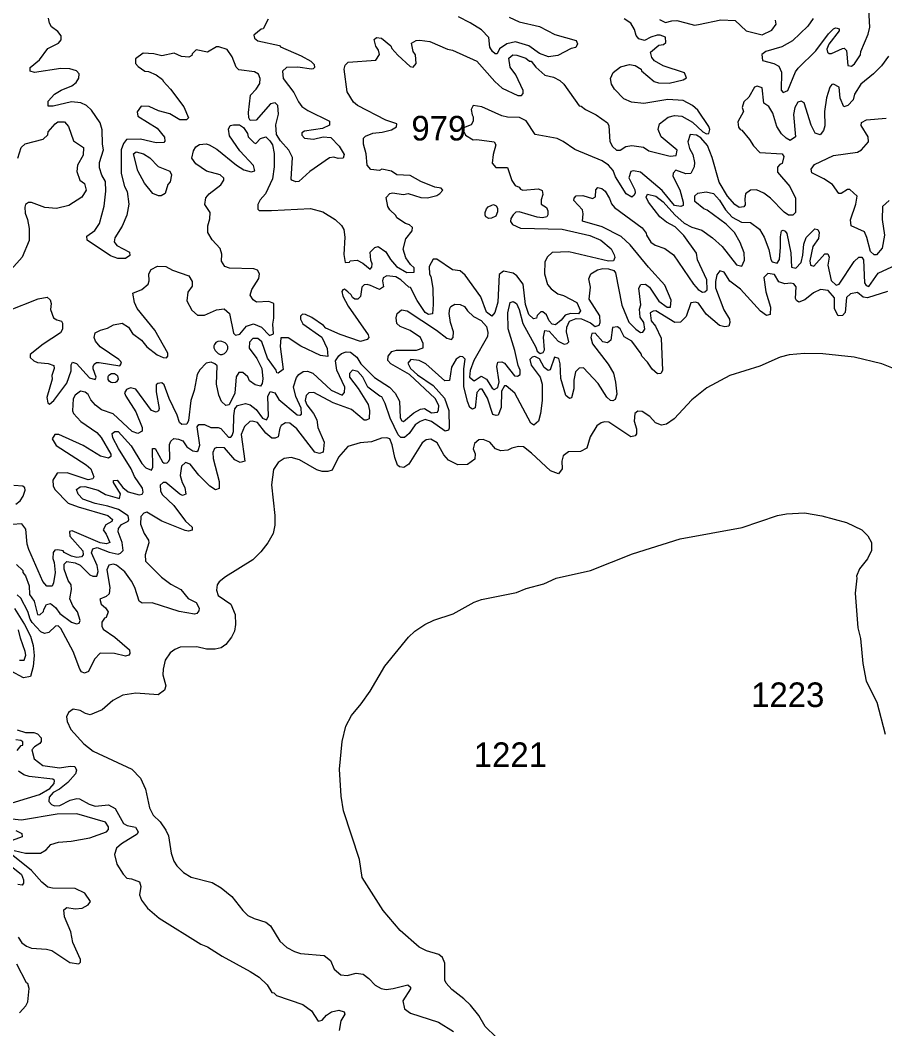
# Model space of a CAD drawing. Header units: kilometres. Extents: x 178.1 to 232.4, y 8228.7 to 8284.8.
# Drawn here: x 196.92 to 202.54, y 8270.56 to 8277.12 of the extents above; entities that cross this region are included whole.
import ezdxf

# ---------------------------------------------------------------- set-up
doc = ezdxf.new("R2010")
doc.units = ezdxf.units.KM
for name, color, linetype in [('1', 7, 'Continuous'), ('2', 7, 'Continuous'), ('21', 7, 'Continuous')]:
    doc.layers.add(name, color=color, linetype=linetype)
doc.styles.add('dgn002', font='dgn002.shx')

msp = doc.modelspace()

# ---------------------------------------------------------------- linework, layer by layer
at = {"layer": '1', "color": 5, "linetype": 'Continuous', "lineweight": 13, "flags": 128}
for points in [[(201.0784, 8277.1249), (201.1178, 8277.1061), (201.1582, 8277.1175)], [(201.1582, 8277.1175), (201.1909, 8277.1188), (201.2492, 8277.1044), (201.3067, 8277.088), (201.3335, 8277.0926), (201.478, 8277.1237), (201.5703, 8277.1181), (201.6423, 8277.0523), (201.7459, 8277.0255), (201.81, 8277.0561), (201.8388, 8277.0943), (201.8345, 8277.1213)], [(202.5692, 8276.8863), (202.523, 8276.8238), (202.4721, 8276.7713), (202.3883, 8276.7052), (202.3477, 8276.6383), (202.3393, 8276.6014), (202.305, 8276.5649), (202.278, 8276.5575), (202.2538, 8276.6129), (202.248, 8276.6846), (202.2103, 8276.704), (202.2006, 8276.7018), (202.1877, 8276.6849), (202.1644, 8276.6157), (202.1533, 8276.5264)], [(202.0194, 8276.5822), (202.0004, 8276.593), (201.979, 8276.5871), (201.9584, 8276.5528), (201.9509, 8276.506), (201.964, 8276.3617), (201.9299, 8276.3389), (201.9019, 8276.3521), (201.8716, 8276.3805), (201.8416, 8276.4291), (201.8156, 8276.5166), (201.7909, 8276.5593), (201.7569, 8276.5809), (201.7458, 8276.6796), (201.7138, 8276.6923), (201.6975, 8276.6844), (201.6593, 8276.6188), (201.6268, 8276.5889), (201.617, 8276.5536), (201.6242, 8276.5267), (201.5873, 8276.4599), (201.592, 8276.4253), (201.6031, 8276.4091), (201.6136, 8276.4056), (201.6642, 8276.3454), (201.6896, 8276.3033), (201.7307, 8276.2608), (201.8775, 8276.2518), (201.8882, 8276.2337), (201.8773, 8276.1887), (201.862, 8276.1822), (201.8473, 8276.1634), (201.8457, 8276.1316), (201.926, 8276.0391), (201.9632, 8275.9619), (201.964, 8275.8693), (201.9469, 8275.852), (201.9179, 8275.852), (201.8891, 8275.8712), (201.8014, 8275.9628), (201.7571, 8275.9944), (201.7104, 8276.016), (201.6705, 8276.0157), (201.6388, 8275.9902), (201.6333, 8275.9577), (201.6361, 8275.9199), (201.6268, 8275.9066), (201.5971, 8275.9014), (201.5693, 8275.9218), (201.5211, 8275.9751), (201.4661, 8276.0673), (201.4222, 8276.2277), (201.3903, 8276.3043), (201.3476, 8276.3558), (201.3196, 8276.3732), (201.2779, 8276.3761), (201.2634, 8276.33), (201.2741, 8276.2868), (201.2955, 8276.2466), (201.307, 8276.1952), (201.3036, 8276.167), (201.2818, 8276.1235), (201.2506, 8276.1206), (201.1845, 8276.1441), (201.1673, 8276.1258), (201.1644, 8276.1055), (201.2116, 8276.0162), (201.233, 8275.9366), (201.2318, 8275.9151), (201.2176, 8275.9077), (201.1754, 8275.9148), (201.0959, 8276.0135), (200.9548, 8276.1328), (200.9095, 8276.1411), (200.8921, 8276.1366), (200.8798, 8276.0939), (200.9185, 8276.0162), (200.9202, 8275.9963), (200.9142, 8275.9814), (200.8997, 8275.9695), (200.8624, 8275.99), (200.792, 8276.1019), (200.7782, 8276.1419), (200.7464, 8276.1768), (200.7059, 8276.2058), (200.527, 8276.2788), (200.4529, 8276.3322), (200.4134, 8276.3518), (200.2697, 8276.3772), (200.2112, 8276.4665), (200.1682, 8276.4877), (200.0893, 8276.4902), (200.0533, 8276.4988), (199.9222, 8276.5562), (199.866, 8276.5657)], [(202.0905, 8276.3857), (202.066, 8276.4377), (202.0194, 8276.5822)], [(199.866, 8276.5657), (199.854, 8276.5396), (199.8588, 8276.5043), (199.8668, 8276.491), (199.8667, 8276.464)], [(202.1533, 8276.5264), (202.1544, 8276.4323), (202.1467, 8276.4021), (202.1247, 8276.375), (202.0905, 8276.3857)], [(199.8667, 8276.464), (199.853, 8276.4392), (199.8032, 8276.4209)], [(202.5724, 8275.9481), (202.5301, 8275.9093), (202.5283, 8275.8248), (202.5431, 8275.7215), (202.5266, 8275.6377), (202.4911, 8275.593), (202.4747, 8275.5947), (202.4515, 8275.6148), (202.428, 8275.7067), (202.4125, 8275.7433), (202.3259, 8275.7824), (202.3215, 8275.8225), (202.3571, 8275.9233), (202.3644, 8275.9764), (202.3181, 8276.0195), (202.3009, 8276.019), (202.2605, 8275.9919), (202.2451, 8275.9921), (202.2046, 8276.052), (202.1483, 8276.0886), (202.0709, 8276.1272), (202.066, 8276.152), (202.087, 8276.1815), (202.2102, 8276.2402), (202.3662, 8276.2618), (202.394, 8276.2767), (202.4394, 8276.3283), (202.4363, 8276.3627), (202.3905, 8276.4347), (202.3921, 8276.4559), (202.4249, 8276.4719), (202.5536, 8276.4833)], [(199.8032, 8276.4209), (199.8034, 8276.4002), (199.8172, 8276.3723), (199.8671, 8276.3421), (199.8908, 8276.3446), (200.003, 8276.3302), (200.0142, 8276.3086), (199.9956, 8276.2457), (199.9894, 8276.1902), (200.0128, 8276.1628), (200.0888, 8276.1622), (200.1176, 8276.0781), (200.1393, 8276.0457), (200.1657, 8276.0345), (200.1734, 8276.0214), (200.189, 8276.0149), (200.2916, 8276.0224), (200.3154, 8276.012), (200.3193, 8275.9865), (200.3098, 8275.9508), (200.3088, 8275.9228), (200.3439, 8275.901), (200.3521, 8275.8799), (200.3523, 8275.8534), (200.3449, 8275.8412), (200.3179, 8275.8353), (200.2825, 8275.8384), (200.1648, 8275.8727), (200.1438, 8275.8719), (200.126, 8275.855), (200.111, 8275.83), (200.1093, 8275.8105), (200.1218, 8275.7913), (200.1739, 8275.7678), (200.4447, 8275.7612), (200.6248, 8275.7196), (200.6965, 8275.6901), (200.7634, 8275.6332), (200.7846, 8275.5946), (200.7883, 8275.5761), (200.7797, 8275.5551), (200.7476, 8275.5522), (200.4884, 8275.6129), (200.3813, 8275.608), (200.3492, 8275.5814), (200.3334, 8275.5474), (200.3298, 8275.4713), (200.3494, 8275.4008), (200.374, 8275.3727), (200.4179, 8275.3391), (200.4535, 8275.3293), (200.54, 8275.2834), (200.5643, 8275.2302), (200.5509, 8275.2109), (200.499, 8275.2127), (200.4645, 8275.2019), (200.4391, 8275.1697), (200.4011, 8275.1393), (200.381, 8275.1434), (200.3613, 8275.1647), (200.344, 8275.203), (200.3199, 8275.2229), (200.306, 8275.2237), (200.2838, 8275.1984), (200.2781, 8275.182), (200.2584, 8275.1774), (200.2289, 8275.2057), (200.2074, 8275.2711), (200.1926, 8275.4037), (200.1505, 8275.4575), (200.1274, 8275.474), (200.0645, 8275.4874), (200.0365, 8275.4656), (200.0277, 8275.2857), (200.008, 8275.2192), (199.9876, 8275.1956), (199.9523, 8275.2203), (199.9154, 8275.3199), (199.8136, 8275.462), (199.7816, 8275.4907), (199.7314, 8275.4965), (199.6305, 8275.5646), (199.6061, 8275.5651), (199.5805, 8275.5179), (199.5822, 8275.4688), (199.5905, 8275.4525), (199.6037, 8275.3778), (199.6068, 8275.2715), (199.601, 8275.2097), (199.5768, 8275.2049), (199.5532, 8275.2177), (199.5012, 8275.2959), (199.4578, 8275.3813), (199.4484, 8275.3832), (199.3967, 8275.4313)], [(199.9449, 8275.8695), (199.9534, 8275.8925), (199.9631, 8275.9058), (199.9873, 8275.918), (199.9995, 8275.9204), (200.0152, 8275.9131), (200.0237, 8275.8986), (200.0249, 8275.8731), (200.0128, 8275.8464), (199.9849, 8275.8318), (199.9679, 8275.8306), (199.9485, 8275.8416), (199.9437, 8275.8513), (199.9449, 8275.8695)], [(199.2821, 8275.3861), (199.2569, 8275.3684), (199.1988, 8275.3951), (199.1774, 8275.3999), (199.1574, 8275.3978), (199.143, 8275.3824)], [(199.3967, 8275.4313), (199.3625, 8275.4516), (199.3039, 8275.4565), (199.2801, 8275.4435), (199.2762, 8275.4257), (199.2821, 8275.3861)], [(199.143, 8275.3824), (199.1327, 8275.3225), (199.1162, 8275.3055), (199.097, 8275.3056), (199.0815, 8275.3157), (199.0717, 8275.3327), (199.051, 8275.3532), (199.0295, 8275.3715), (199.0181, 8275.367), (199.0127, 8275.3558), (199.0178, 8275.3252), (199.0522, 8275.2606), (199.1828, 8275.073), (199.1867, 8275.0567), (199.1775, 8275.0425), (199.1337, 8275.029), (199.0012, 8275.0747), (198.9086, 8275.1165), (198.8936, 8275.1341), (198.8174, 8275.1862), (198.7748, 8275.2059), (198.756, 8275.2076), (198.7431, 8275.1947), (198.7428, 8275.1749), (198.7577, 8275.1457), (198.8811, 8275.0591), (198.9169, 8274.9833), (198.9217, 8274.9319), (198.8738, 8274.9392), (198.745, 8275.0003), (198.6618, 8275.053), (198.6152, 8275.0531), (198.611, 8274.9965), (198.6308, 8274.8472), (198.5978, 8274.8234), (198.5899, 8274.8265), (198.5845, 8274.8424), (198.5288, 8274.9217), (198.4906, 8275.0285), (198.4661, 8275.0497), (198.4318, 8275.0496), (198.41, 8275.0258), (198.4087, 8274.9867), (198.4595, 8274.92), (198.4922, 8274.8548), (198.4973, 8274.7876), (198.4926, 8274.7562), (198.4833, 8274.7386), (198.4477, 8274.7475), (198.4106, 8274.7737), (198.4002, 8274.7997), (198.368, 8274.8288), (198.3412, 8274.8291), (198.3246, 8274.8006), (198.3163, 8274.693), (198.2798, 8274.6171), (198.2569, 8274.6132), (198.2285, 8274.6399), (198.2123, 8274.6813), (198.1963, 8274.7529), (198.2008, 8274.8705), (198.1855, 8274.8837), (198.1618, 8274.8946), (198.129, 8274.8884), (198.0878, 8274.8459), (198.0713, 8274.8146), (198.0515, 8274.7101), (198.0303, 8274.6451), (198.0145, 8274.5166), (198.0026, 8274.4925), (197.971, 8274.4906), (197.9562, 8274.503), (197.9409, 8274.5514), (197.8888, 8274.6592), (197.8569, 8274.7469), (197.8411, 8274.7603), (197.8155, 8274.7566), (197.8043, 8274.7484), (197.803, 8274.702), (197.824, 8274.5942), (197.819, 8274.5779), (197.8028, 8274.5696), (197.7728, 8274.5815), (197.6726, 8274.7188), (197.6367, 8274.7287), (197.6103, 8274.7182), (197.5977, 8274.6956), (197.606, 8274.6733), (197.672, 8274.5728), (197.7118, 8274.4707), (197.7132, 8274.4473), (197.6844, 8274.4314), (197.6476, 8274.4432), (197.5236, 8274.5589), (197.4481, 8274.5856)], [(198.1783, 8274.9897), (198.1872, 8274.972), (198.2062, 8274.9517), (198.2201, 8274.9453), (198.2328, 8274.9453), (198.248, 8274.9517), (198.262, 8274.9644), (198.2696, 8274.9821), (198.2696, 8274.9973), (198.2632, 8275.0113), (198.2518, 8275.0214), (198.2315, 8275.029), (198.2214, 8275.0315), (198.2049, 8275.0303), (198.1922, 8275.0239), (198.1834, 8275.0113), (198.1783, 8275.0011), (198.1783, 8274.9897)], [(197.5141, 8274.8224), (197.5318, 8274.8211), (197.5458, 8274.8123), (197.5521, 8274.8059), (197.5572, 8274.7856), (197.5458, 8274.7679), (197.5382, 8274.7628), (197.5204, 8274.7616), (197.5116, 8274.7628), (197.5001, 8274.7692), (197.4913, 8274.7818), (197.4913, 8274.7945), (197.4925, 8274.8021), (197.4963, 8274.811), (197.5141, 8274.8224)], [(197.3117, 8274.707), (197.2767, 8274.6816), (197.2648, 8274.6559), (197.2598, 8274.5794), (197.2668, 8274.5607), (197.3135, 8274.5092)], [(197.4481, 8274.5856), (197.4092, 8274.6151), (197.3798, 8274.65), (197.3609, 8274.6855), (197.3414, 8274.7011), (197.3117, 8274.707)], [(197.3135, 8274.5092), (197.4171, 8274.4382), (197.4468, 8274.4053), (197.5091, 8274.2962), (197.5098, 8274.281), (197.4944, 8274.27), (197.4424, 8274.284), (197.3288, 8274.3521), (197.1716, 8274.4242), (197.1438, 8274.4243), (197.1268, 8274.3974), (197.1527, 8274.3524), (197.348, 8274.2275), (197.378, 8274.2005), (197.3975, 8274.1499), (197.3922, 8274.1365), (197.3617, 8274.1302), (197.2247, 8274.1759), (197.16, 8274.1742), (197.1315, 8274.1267), (197.1347, 8274.0898), (197.1435, 8274.0676), (197.2318, 8273.9787), (197.2953, 8273.954), (197.4897, 8273.8985), (197.519, 8273.8717), (197.516, 8273.8578), (197.4762, 8273.8378), (197.4595, 8273.8047), (197.479, 8273.7769), (197.5013, 8273.7215), (197.4802, 8273.7137), (197.44, 8273.7202), (197.2572, 8273.797), (197.2404, 8273.7937), (197.2428, 8273.7625), (197.3277, 8273.6688), (197.3288, 8273.6415), (197.3177, 8273.6288), (197.2877, 8273.6247), (197.2538, 8273.6322), (197.2062, 8273.6566), (197.1986, 8273.6676), (197.1643, 8273.6738), (197.1437, 8273.6711), (197.1347, 8273.6568), (197.1312, 8273.6174), (197.1398, 8273.5917), (197.146, 8273.5267), (197.1363, 8273.4591), (197.1263, 8273.4386), (197.092, 8273.4373), (197.0657, 8273.4673), (196.975, 8273.6757), (196.9647, 8273.7115), (196.9568, 8273.8098), (196.93, 8273.8434), (196.8669, 8273.8386)], [(196.8909, 8273.9704), (196.9192, 8273.9922), (196.9393, 8274.0229), (196.9516, 8274.0615), (196.9486, 8274.0781), (196.9362, 8274.0887), (196.8785, 8274.092)], [(196.8909, 8271.8484), (196.9303, 8271.8295), (196.9322, 8271.8059), (196.8672, 8271.7828)], [(196.7277, 8271.719), (196.9266, 8271.5609), (196.9416, 8271.5279), (196.9401, 8271.5063), (196.9311, 8271.4932), (196.903, 8271.4958)]]:
    msp.add_lwpolyline(points, dxfattribs=at)
at = {"layer": '2', "color": 3, "linetype": 'Continuous', "lineweight": 0, "flags": 128}
for points in [[(202.2111, 8277.0644), (202.2234, 8277.0706), (202.2344, 8277.0696), (202.2476, 8277.0645), (202.2471, 8277.0513), (202.1797, 8276.9643), (202.1683, 8276.9329), (202.1716, 8276.9117), (202.182, 8276.9036), (202.1978, 8276.9038), (202.2697, 8276.9375), (202.2808, 8276.9377), (202.2961, 8276.9229), (202.3048, 8276.8252), (202.3274, 8276.8214), (202.3485, 8276.8373), (202.3867, 8276.8944), (202.3893, 8276.916), (202.4362, 8277.0302), (202.4476, 8277.0756), (202.4381, 8277.2269)], [(197.4344, 8276.1604), (197.4361, 8276.1947), (197.4604, 8276.2764), (197.454, 8276.3132), (197.4523, 8276.4072), (197.4401, 8276.4523), (197.3829, 8276.5343), (197.3495, 8276.5653), (197.313, 8276.5821), (197.2532, 8276.5889), (197.1344, 8276.5616), (197.1003, 8276.5604), (197.1012, 8276.5927), (197.1426, 8276.6395), (197.1865, 8276.666), (197.2542, 8276.6927), (197.2831, 8276.7163), (197.3002, 8276.7428), (197.3022, 8276.7715), (197.2854, 8276.7916), (197.2426, 8276.8047), (197.1832, 8276.8064), (197.0123, 8276.78), (196.9832, 8276.7897), (196.9837, 8276.8132), (197.0445, 8276.8627), (197.099, 8276.9368), (197.168, 8276.9713), (197.1864, 8276.9935), (197.1857, 8277.0196), (197.1642, 8277.0481), (197.1234, 8277.0764), (197.1097, 8277.102), (197.1035, 8277.1333)], [(198.5328, 8277.1278), (198.4992, 8277.0654), (198.4866, 8277.0621), (198.4391, 8277.0227), (198.4435, 8277.0041), (198.4653, 8276.9857), (198.6054, 8276.956), (198.613, 8276.9469), (198.7469, 8276.8889), (198.8095, 8276.8543), (198.8325, 8276.8313), (198.8343, 8276.8132), (198.8253, 8276.8041), (198.8141, 8276.8018), (198.7246, 8276.8145), (198.6515, 8276.8121), (198.6259, 8276.7883), (198.631, 8276.7423), (198.7005, 8276.6497), (198.7293, 8276.5897), (198.7522, 8276.5601)], [(200.1001, 8277.1393), (200.1665, 8277.1094), (200.2988, 8277.0793), (200.3977, 8277.0282), (200.537, 8276.9882), (200.5449, 8276.966), (200.5338, 8276.9437), (200.5042, 8276.9356), (200.4167, 8276.892), (200.3567, 8276.8823), (200.2989, 8276.9031), (200.2292, 8276.954), (200.1427, 8276.979), (200.085, 8276.9678), (200.0367, 8276.9345), (200.0234, 8276.9026), (200.0086, 8276.9021), (199.9926, 8276.9161), (199.9758, 8276.9449), (199.9686, 8277.0086), (199.9211, 8277.0581), (199.8472, 8277.1042), (199.77, 8277.1422)], [(200.008, 8276.7213), (200.054, 8276.6785), (200.1568, 8276.6298), (200.1816, 8276.6308), (200.1909, 8276.6426), (200.191, 8276.6621), (200.1429, 8276.7641), (200.1076, 8276.8149), (200.0976, 8276.8735), (200.1236, 8276.895), (200.15, 8276.8934), (200.2087, 8276.8739), (200.2322, 8276.8546), (200.2444, 8276.853), (200.2749, 8276.8151), (200.3328, 8276.7624), (200.3889, 8276.749), (200.4304, 8276.7284), (200.4565, 8276.705), (200.5563, 8276.5632), (200.57, 8276.5606), (200.5978, 8276.5397), (200.6669, 8276.505), (200.7393, 8276.4522), (200.7493, 8276.4329), (200.7561, 8276.3316), (200.7729, 8276.2994), (200.7986, 8276.2752), (200.8225, 8276.2746), (200.8592, 8276.2981), (200.898, 8276.3058), (200.975, 8276.2943), (201.0099, 8276.2711), (201.1482, 8276.2368), (201.1865, 8276.241), (201.193, 8276.2749), (201.0894, 8276.3607), (201.0702, 8276.4086), (201.0797, 8276.4462), (201.1344, 8276.4901), (201.1757, 8276.4998), (201.2231, 8276.4968), (201.2924, 8276.4573), (201.3616, 8276.3949), (201.3845, 8276.3819), (201.4003, 8276.3829), (201.4058, 8276.4104), (201.3997, 8276.4287), (201.3273, 8276.5357), (201.2929, 8276.5655), (201.2337, 8276.5985), (201.1336, 8276.6054), (200.9763, 8276.5792), (200.8955, 8276.587), (200.8468, 8276.6098), (200.7849, 8276.6718), (200.7658, 8276.7042), (200.7591, 8276.7407), (200.7772, 8276.7796), (200.8259, 8276.8175), (200.8841, 8276.8325), (200.9199, 8276.8268), (200.9592, 8276.8016), (200.962, 8276.7913), (201.0432, 8276.7228), (201.0729, 8276.7139), (201.1409, 8276.7109), (201.2317, 8276.7317), (201.2551, 8276.7456), (201.2405, 8276.7785), (201.1025, 8276.8238), (201.0462, 8276.857), (201.0288, 8276.8775), (201.0197, 8276.9134), (201.0734, 8276.9579), (201.104, 8276.9627), (201.1199, 8276.9765), (201.1184, 8277.0108), (201.0841, 8277.023), (201.0626, 8277.0235), (201.0224, 8277.0104), (200.982, 8276.9878), (200.9453, 8276.999), (200.9272, 8277.0204), (200.9152, 8277.0597), (200.8926, 8277.1018), (200.8483, 8277.1286)], [(202.0783, 8277.1322), (202.0445, 8277.0816), (201.9437, 8276.9867), (201.875, 8276.9479), (201.7704, 8276.9166), (201.7447, 8276.8968), (201.7491, 8276.8588), (201.8224, 8276.8391), (201.8553, 8276.8205), (201.8717, 8276.7834), (201.8698, 8276.6649), (201.8838, 8276.6506)], [(202.0961, 8276.9221), (202.1785, 8277.0316), (202.2111, 8277.0644)], [(198.5146, 8275.9913), (198.4799, 8275.9509), (198.4654, 8275.9222), (198.4663, 8275.8919), (198.4741, 8275.8834), (198.5541, 8275.8813), (198.8076, 8275.8959), (198.8892, 8275.8745), (198.9682, 8275.8236), (199.0092, 8275.7856), (199.0256, 8275.7594), (199.0308, 8275.7078), (199.0259, 8275.5966), (199.0345, 8275.5443), (199.0623, 8275.5467), (199.0657, 8275.555), (199.1124, 8275.5582), (199.1493, 8275.5389), (199.1972, 8275.4999), (199.2067, 8275.5127), (199.2102, 8275.5345), (199.2002, 8275.56), (199.1957, 8275.6116), (199.2261, 8275.6417), (199.2489, 8275.6472), (199.2978, 8275.6124), (199.3287, 8275.563), (199.3677, 8275.5188), (199.4343, 8275.4799), (199.483, 8275.4818), (199.4816, 8275.5091), (199.4579, 8275.5301), (199.4276, 8275.5736), (199.4111, 8275.6303), (199.4272, 8275.6972), (199.47, 8275.7496), (199.4715, 8275.7724), (199.4512, 8275.7899), (199.4265, 8275.7986), (199.3689, 8275.8348), (199.3634, 8275.8492), (199.325, 8275.8865), (199.3115, 8275.9093), (199.2994, 8275.9662), (199.325, 8275.9927), (199.3424, 8275.9965), (199.4125, 8275.9866), (199.4428, 8275.993), (199.5253, 8275.9668), (199.5699, 8275.9651), (199.6305, 8275.9804), (199.6503, 8275.9922), (199.669, 8276.0149), (199.6582, 8276.0272), (199.6167, 8276.0348), (199.5269, 8276.0704), (199.4562, 8276.1111), (199.3706, 8276.1151), (199.3348, 8276.1389), (199.2724, 8276.1512), (199.2564, 8276.143), (199.2009, 8276.1482), (199.1773, 8276.1784), (199.1709, 8276.2518), (199.1525, 8276.3132), (199.1535, 8276.3529), (199.166, 8276.3651), (199.2145, 8276.3846), (199.2737, 8276.3915), (199.335, 8276.407), (199.3674, 8276.4274), (199.3695, 8276.4465), (199.2977, 8276.4707), (199.1136, 8276.5645), (199.0884, 8276.5874), (199.0471, 8276.6546), (199.0271, 8276.8025), (199.0342, 8276.8291), (199.0534, 8276.8477), (199.2325, 8276.8616), (199.256, 8276.8976), (199.2507, 8276.9254), (199.2327, 8276.9513), (199.2223, 8276.9941), (199.2375, 8277.0084), (199.2699, 8277.0035), (199.3314, 8276.9528), (199.3382, 8276.9364), (199.3769, 8276.8932), (199.4567, 8276.8199), (199.475, 8276.8151), (199.4945, 8276.8387), (199.4918, 8276.8956), (199.4762, 8276.9171), (199.4654, 8276.9711)], [(199.4654, 8276.9711), (199.4958, 8276.9878), (199.5187, 8276.9905), (199.5844, 8276.9823), (199.7004, 8276.9311), (199.7318, 8276.9246)], [(198.7693, 8276.3523), (198.8281, 8276.3458), (198.89, 8276.3617), (198.9401, 8276.3567), (198.9941, 8276.3015), (199.0272, 8276.2475), (199.0195, 8276.2227), (198.988, 8276.2205), (198.9588, 8276.2302), (198.9325, 8276.2246), (198.8043, 8276.1352), (198.7321, 8276.0706), (198.7132, 8276.0694), (198.6858, 8276.0788), (198.6816, 8276.0856), (198.6911, 8276.2265), (198.666, 8276.2745), (198.6128, 8276.3356), (198.5878, 8276.3762), (198.5831, 8276.4401), (198.5996, 8276.5084), (198.5956, 8276.5665), (198.579, 8276.5837), (198.5469, 8276.577), (198.4543, 8276.4692), (198.4159, 8276.469), (198.4075, 8276.4856), (198.4038, 8276.5199), (198.4184, 8276.6327), (198.4541, 8276.6708), (198.4779, 8276.7091), (198.481, 8276.7408), (198.4692, 8276.7684), (198.444, 8276.7847), (198.3422, 8276.7987), (198.3245, 8276.8153), (198.2979, 8276.8826), (198.2657, 8276.9308), (198.2119, 8276.9476), (198.1957, 8276.9473), (198.1379, 8276.912), (198.0646, 8276.9277), (198.0388, 8276.902), (198.0362, 8276.8906), (198.016, 8276.8804), (197.9688, 8276.8834), (197.9214, 8276.9063), (197.8404, 8276.8887), (197.789, 8276.9017), (197.7202, 8276.9052), (197.6683, 8276.8684), (197.6701, 8276.8389), (197.687, 8276.8186), (197.7306, 8276.7891), (197.7541, 8276.7862), (197.8046, 8276.7641), (197.845, 8276.7358), (197.8499, 8276.7229), (197.897, 8276.6722), (197.9829, 8276.5575), (198.0147, 8276.4854), (198.0017, 8276.4719), (197.9572, 8276.4724), (197.8933, 8276.5114), (197.8186, 8276.53), (197.7582, 8276.5596), (197.7058, 8276.5608), (197.6797, 8276.5242), (197.685, 8276.4964), (197.8102, 8276.4186), (197.8577, 8276.36), (197.8603, 8276.3327), (197.853, 8276.3254), (197.8047, 8276.3224), (197.7028, 8276.3456), (197.6115, 8276.3437), (197.5908, 8276.3178), (197.5762, 8276.2771), (197.5756, 8276.1229), (197.5975, 8276.0387), (197.6151, 8276.0056), (197.6266, 8275.9227), (197.6128, 8275.852), (197.5818, 8275.7806), (197.5349, 8275.7041), (197.5297, 8275.6784), (197.547, 8275.6537), (197.6303, 8275.6106), (197.6315, 8275.5904), (197.6039, 8275.57), (197.5548, 8275.5705), (197.5073, 8275.588), (197.3554, 8275.689), (197.3521, 8275.7147), (197.4045, 8275.7529)], [(199.7318, 8276.9246), (199.891, 8276.854), (200.008, 8276.7213)], [(201.8838, 8276.6506), (201.9132, 8276.6641), (201.9633, 8276.7851), (201.98, 8276.809), (202.0961, 8276.9221)], [(198.7522, 8276.5601), (198.7905, 8276.5337), (198.9318, 8276.4646), (198.9319, 8276.4385), (198.8859, 8276.4163), (198.7682, 8276.3981)], [(196.9037, 8276.2218), (196.9254, 8276.2921), (196.951, 8276.3158), (197.0686, 8276.3456), (197.098, 8276.3753), (197.1021, 8276.3951), (197.1462, 8276.4473), (197.1649, 8276.4589), (197.2079, 8276.4587), (197.2331, 8276.4293), (197.2651, 8276.3352), (197.3306, 8276.293), (197.3287, 8276.2419), (197.293, 8276.1766), (197.2877, 8276.1353), (197.3072, 8276.0797), (197.3366, 8276.0583), (197.3483, 8276.0146), (197.3204, 8275.9701), (197.2366, 8275.9142), (197.1553, 8275.8946), (197.0794, 8275.9011), (196.9923, 8275.9339), (196.9735, 8275.9337), (196.9538, 8275.922), (196.9487, 8275.9043), (196.9518, 8275.8655), (196.9669, 8275.8247), (196.9783, 8275.7653), (196.9781, 8275.687), (196.9313, 8275.5797), (196.8599, 8275.4993)], [(197.5827, 8275.1485), (197.6233, 8275.1223), (197.6503, 8275.0809), (197.7086, 8275.0389), (197.7439, 8274.9943), (197.8109, 8274.9423), (197.8487, 8274.9251), (197.8703, 8274.9238), (197.8804, 8274.9352), (197.8801, 8274.954), (197.7961, 8275.1043), (197.6803, 8275.2439), (197.6618, 8275.284), (197.6522, 8275.3447), (197.7101, 8275.369), (197.7527, 8275.4023), (197.7582, 8275.4244), (197.757, 8275.4702), (197.7702, 8275.4991), (197.8129, 8275.5206), (197.8668, 8275.5169), (197.9111, 8275.493), (198.0154, 8275.4577), (198.0378, 8275.421), (198.0382, 8275.3896), (198.0102, 8275.3507), (198.0039, 8275.2954), (198.0367, 8275.2328), (198.0738, 8275.2016), (198.1179, 8275.202), (198.1953, 8275.2362), (198.2456, 8275.2424), (198.28, 8275.2111), (198.3076, 8275.0851), (198.3196, 8275.0718), (198.3483, 8275.0774), (198.3923, 8275.1303), (198.4372, 8275.1439), (198.4892, 8275.1222), (198.5415, 8275.0687), (198.5664, 8275.0789), (198.5634, 8275.1431), (198.5699, 8275.1826), (198.5696, 8275.277), (198.537, 8275.2901), (198.4576, 8275.2858), (198.4357, 8275.3013), (198.4156, 8275.331), (198.4255, 8275.3683), (198.4717, 8275.4393), (198.476, 8275.4701), (198.4631, 8275.4936), (198.4398, 8275.5025), (198.2817, 8275.5074), (198.2507, 8275.5176), (198.2295, 8275.5521), (198.2308, 8275.5974), (198.2192, 8275.6359), (198.1678, 8275.6909), (198.1389, 8275.7383), (198.1403, 8275.7832), (198.1533, 8275.8286), (198.1551, 8275.8683), (198.1208, 8275.9213), (198.127, 8275.9655), (198.1489, 8275.99), (198.2237, 8276.0487), (198.2437, 8276.0806), (198.2438, 8276.0928), (198.22, 8276.1149), (198.1303, 8276.1376), (198.0619, 8276.1869), (198.0369, 8276.222), (198.0461, 8276.2716), (198.0624, 8276.2968), (198.0859, 8276.3128), (198.1295, 8276.3155), (198.149, 8276.3104), (198.198, 8276.2805), (198.3274, 8276.1775), (198.3751, 8276.1467), (198.4222, 8276.1331), (198.4458, 8276.1405), (198.4381, 8276.1757), (198.3484, 8276.2709), (198.2807, 8276.3679), (198.2736, 8276.4122), (198.285, 8276.4347), (198.3073, 8276.4408), (198.3462, 8276.4393), (198.3712, 8276.4218), (198.3985, 8276.3831), (198.4027, 8276.3615), (198.4408, 8276.3218), (198.4517, 8276.3181)], [(198.7682, 8276.3981), (198.7517, 8276.3868), (198.751, 8276.3715), (198.7693, 8276.3523)], [(198.4517, 8276.3181), (198.4817, 8276.3513), (198.5165, 8276.3616), (198.5439, 8276.3367), (198.5615, 8276.31), (198.5715, 8276.2539)], [(197.727, 8276.0604), (197.6847, 8276.1407), (197.6553, 8276.2501), (197.6737, 8276.2645), (197.7224, 8276.2505), (197.762, 8276.226), (197.8177, 8276.1682), (197.8932, 8276.1391), (197.9027, 8276.1135), (197.895, 8276.0681), (197.8787, 8276.0505), (197.8621, 8275.9921), (197.8369, 8275.9772), (197.8184, 8275.9772), (197.7829, 8275.9922), (197.727, 8276.0604)], [(198.5715, 8276.2539), (198.5714, 8276.1662), (198.5601, 8276.0893), (198.5146, 8275.9913)], [(197.4734, 8276.0705), (197.4505, 8276.1124), (197.4344, 8276.1604)], [(197.4045, 8275.7529), (197.436, 8275.7983), (197.4654, 8275.9113), (197.4768, 8276.0082), (197.4734, 8276.0705)], [(200.7064, 8275.7759), (200.5775, 8275.8135), (200.5828, 8275.8615), (200.5767, 8275.8867), (200.5207, 8275.9472), (200.5238, 8275.9633), (200.536, 8275.9767), (200.5795, 8275.9801), (200.6432, 8275.9604), (200.6617, 8275.9709), (200.664, 8276.0165), (200.6775, 8276.0325), (200.7035, 8276.0255), (200.7244, 8276.0079), (200.7534, 8275.9614), (200.7661, 8275.9268), (200.7855, 8275.9026), (200.9653, 8275.7688), (200.9921, 8275.7356), (200.9936, 8275.722), (201.0226, 8275.6772), (201.0514, 8275.6569), (201.1129, 8275.6359), (201.1699, 8275.5935), (201.2996, 8275.4039), (201.3308, 8275.3674), (201.3583, 8275.3515), (201.3745, 8275.3531), (201.3893, 8275.3668), (201.3862, 8275.4305), (201.3262, 8275.5621), (201.3186, 8275.6057), (201.2368, 8275.7193), (201.1809, 8275.7754), (201.1246, 8275.8072), (201.0801, 8275.8419), (201.0077, 8275.9364), (200.9928, 8275.9697), (201.0013, 8275.9879), (201.0556, 8275.9763), (201.1034, 8275.9383), (201.1777, 8275.8545), (201.2386, 8275.8003), (201.2891, 8275.7743), (201.3548, 8275.7543), (201.424, 8275.7051), (201.4866, 8275.6491), (201.5801, 8275.5279), (201.6137, 8275.5192), (201.6315, 8275.5593), (201.6286, 8275.6059), (201.6037, 8275.6732), (201.566, 8275.7392), (201.5121, 8275.7941), (201.389, 8275.8836), (201.3682, 8275.8929), (201.309, 8275.9413), (201.309, 8275.9776), (201.3275, 8275.9954), (201.3828, 8276.0031), (201.4296, 8275.9922), (201.4687, 8275.9497), (201.5082, 8275.8865), (201.5509, 8275.8385), (201.6116, 8275.8066), (201.6713, 8275.8033), (201.7297, 8275.7609), (201.7598, 8275.7091), (201.7893, 8275.6277), (201.8023, 8275.5633), (201.8107, 8275.5493), (201.8439, 8275.5394), (201.8586, 8275.5634), (201.8668, 8275.6442), (201.8653, 8275.7114), (201.8724, 8275.7497), (201.8832, 8275.7541), (201.8953, 8275.7483), (201.9063, 8275.7325), (201.9326, 8275.6074), (201.9375, 8275.5138), (201.9664, 8275.5077), (202.0001, 8275.5446), (202.0116, 8275.5922), (202.0169, 8275.6639), (202.0334, 8275.7072), (202.0903, 8275.7627), (202.1081, 8275.7577), (202.117, 8275.74), (202.1123, 8275.7004), (202.076, 8275.6474), (202.0563, 8275.5554), (202.0609, 8275.5269), (202.083, 8275.5196), (202.1551, 8275.6012)], [(200.8889, 8275.6591), (200.8287, 8275.7128), (200.7064, 8275.7759)], [(201.1508, 8275.2538), (201.1542, 8275.2979), (201.1132, 8275.3967), (201.0072, 8275.5131), (200.8889, 8275.6591)], [(202.1551, 8275.6012), (202.1729, 8275.6008), (202.1828, 8275.5782), (202.173, 8275.5264), (202.1953, 8275.427)], [(202.2471, 8275.4029), (202.3455, 8275.5506), (202.3755, 8275.5797), (202.3942, 8275.5788), (202.4062, 8275.5624), (202.4121, 8275.4111), (202.4237, 8275.3934), (202.4405, 8275.3878), (202.5023, 8275.4745), (202.619, 8275.5291)], [(199.4004, 8275.2358), (199.4377, 8275.2291), (199.6272, 8275.1039), (199.6951, 8275.0523), (199.7247, 8275.0438), (199.737, 8275.0564), (199.7385, 8275.0937), (199.7191, 8275.1531), (199.7093, 8275.2115), (199.7138, 8275.2452), (199.7216, 8275.2581), (199.7466, 8275.2723), (199.7825, 8275.271), (199.8106, 8275.2571), (199.8292, 8275.2294), (199.8685, 8275.193), (199.9184, 8275.1659), (199.9527, 8275.1268), (199.9624, 8275.0886), (199.96, 8275.0619), (199.8713, 8274.9055), (199.8474, 8274.841), (199.8424, 8274.7972), (199.8735, 8274.774), (199.9194, 8274.8042), (199.9541, 8274.7846), (199.9899, 8274.7265), (200.0036, 8274.7168), (200.0266, 8274.7315), (200.0347, 8274.7678), (200.0201, 8274.868), (200.0269, 8274.8949), (200.0528, 8274.8969), (200.0692, 8274.8885), (200.135, 8274.8068), (200.1556, 8274.8052), (200.1715, 8274.8161), (200.1729, 8274.8425), (200.1582, 8274.8746), (200.137, 8274.972), (200.0942, 8275.1116), (200.0909, 8275.2174), (200.108, 8275.284), (200.126, 8275.2903), (200.1483, 8275.2764), (200.1663, 8275.2391), (200.1899, 8275.1465), (200.2751, 8274.9933), (200.283, 8274.9672), (200.3024, 8274.9518), (200.3222, 8274.9579), (200.3314, 8274.9765), (200.323, 8275.0573), (200.333, 8275.1007), (200.3615, 8275.0964), (200.4201, 8275.0314), (200.4578, 8275.0124), (200.479, 8275.0169), (200.4886, 8275.0284), (200.4728, 8275.0935), (200.476, 8275.1223), (200.4931, 8275.1619), (200.5365, 8275.1796), (200.5708, 8275.1783), (200.6301, 8275.1522), (200.6595, 8275.1277), (200.6862, 8275.1357), (200.6934, 8275.1546), (200.6912, 8275.197), (200.6211, 8275.3051), (200.6289, 8275.384), (200.6191, 8275.4378), (200.6321, 8275.4706), (200.6762, 8275.4957), (200.7091, 8275.5057), (200.7476, 8275.5033), (200.7826, 8275.4913), (200.7926, 8275.4762), (200.8331, 8275.2663), (200.88, 8275.1565), (200.9254, 8275.1093), (200.9553, 8275.0883), (200.9705, 8275.0901), (200.9827, 8275.1092), (200.9758, 8275.1545), (200.9539, 8275.1893), (200.9485, 8275.2403), (200.958, 8275.2685), (200.9451, 8275.3774), (200.9563, 8275.4011), (200.9881, 8275.4026), (201.0139, 8275.3824), (201.0735, 8275.2921), (201.1279, 8275.2543), (201.1508, 8275.2538)], [(202.0251, 8275.3008), (201.9849, 8275.2869), (201.9696, 8275.2966), (201.9641, 8275.3091), (201.9672, 8275.3862), (201.9538, 8275.4053), (201.9337, 8275.4102), (201.8949, 8275.4042), (201.8544, 8275.4188), (201.827, 8275.4662), (201.7834, 8275.4729), (201.7567, 8275.4468), (201.7711, 8275.3526), (201.8009, 8275.2524), (201.7989, 8275.2049), (201.7743, 8275.1982), (201.7364, 8275.2266), (201.605, 8275.3709), (201.5366, 8275.4215), (201.4988, 8275.4806), (201.472, 8275.4908), (201.4516, 8275.4643), (201.443, 8275.4214), (201.4439, 8275.3789), (201.4983, 8275.2361), (201.5338, 8275.1748), (201.5374, 8275.1538), (201.5305, 8275.1293), (201.5028, 8275.1262), (201.4701, 8275.1341), (201.3822, 8275.2087), (201.3321, 8275.2783), (201.3126, 8275.2848), (201.2834, 8275.2813), (201.2527, 8275.1934), (201.2154, 8275.1555), (201.1794, 8275.1528), (201.0556, 8275.2292), (201.0384, 8275.2273), (201.0177, 8275.2154), (201.0242, 8275.1638), (201.0522, 8275.1301), (201.0898, 8275.0516), (201.0982, 8274.8412), (201.0864, 8274.8216), (201.0654, 8274.8199), (201.0307, 8274.8509), (200.9997, 8274.8963), (200.9636, 8274.9345), (200.9596, 8274.9495), (200.899, 8275.0329), (200.8487, 8275.0593), (200.8223, 8275.1128), (200.805, 8275.1264), (200.7723, 8275.1217), (200.7623, 8275.0393), (200.7409, 8275.0223), (200.71, 8275.0273), (200.6612, 8275.0849), (200.6391, 8275.0828), (200.6325, 8275.0559), (200.6419, 8275.0146), (200.7446, 8274.8832), (200.7789, 8274.8239), (200.7935, 8274.7652), (200.8018, 8274.6869), (200.7903, 8274.6523), (200.7751, 8274.6445), (200.7605, 8274.6458), (200.7371, 8274.6687), (200.6801, 8274.7573), (200.5848, 8274.859), (200.5551, 8274.8572), (200.5324, 8274.833), (200.5204, 8274.7777), (200.5219, 8274.7226), (200.5057, 8274.6642), (200.4933, 8274.658), (200.469, 8274.6776), (200.4365, 8274.789), (200.4332, 8274.8856), (200.4246, 8274.9198), (200.3955, 8274.9278), (200.3665, 8274.8447), (200.3542, 8274.8411), (200.328, 8274.861), (200.2986, 8274.9176), (200.2685, 8274.9329), (200.2492, 8274.9285), (200.2358, 8274.9135), (200.2434, 8274.8754), (200.3027, 8274.7971), (200.3162, 8274.7521), (200.3145, 8274.6453), (200.3048, 8274.5618)], [(202.1953, 8275.427), (202.228, 8275.3959), (202.2471, 8275.4029)], [(202.1265, 8275.3674), (202.0803, 8275.3465), (202.0251, 8275.3008)], [(202.2416, 8275.1966), (202.2177, 8275.242), (202.2174, 8275.3143), (202.177, 8275.3619), (202.1265, 8275.3674)], [(202.5626, 8275.3559), (202.4314, 8275.3151), (202.4038, 8275.3186), (202.3664, 8275.3493), (202.3215, 8275.3397), (202.2947, 8275.3152), (202.2863, 8275.2197), (202.2698, 8275.1984), (202.2416, 8275.1966)], [(196.8391, 8275.2297), (197.0358, 8275.3084), (197.095, 8275.3181), (197.1135, 8275.3019), (197.1197, 8275.2781), (197.1168, 8275.2379), (197.1367, 8275.1848), (197.1573, 8275.1706), (197.1869, 8275.1616), (197.1947, 8275.1494), (197.1938, 8275.1101), (197.1816, 8275.0863), (197.0688, 8275.0121), (196.9832, 8274.9464), (196.9841, 8274.9254), (197.0072, 8274.9033), (197.0319, 8274.8939), (197.1017, 8274.887), (197.1377, 8274.8731), (197.1393, 8274.8543), (197.1251, 8274.8096), (197.1261, 8274.7844), (197.0935, 8274.6658), (197.0989, 8274.6304), (197.1091, 8274.6224), (197.1382, 8274.6456), (197.2218, 8274.7587), (197.2499, 8274.8384), (197.2518, 8274.8778), (197.26, 8274.8947), (197.2856, 8274.8868), (197.3692, 8274.7942), (197.4068, 8274.7828), (197.4128, 8274.7969), (197.3934, 8274.8527), (197.3949, 8274.8668), (197.3994, 8274.8826), (197.4152, 8274.8934), (197.4324, 8274.8935), (197.5681, 8274.8717), (197.5786, 8274.8887), (197.5749, 8274.8997)], [(199.365, 8275.184), (199.3712, 8275.2124), (199.4004, 8275.2358)], [(197.4075, 8275.0853), (197.4408, 8275.1042), (197.4868, 8275.116), (197.527, 8275.139), (197.5827, 8275.1485)], [(199.5228, 8275.0549), (199.4561, 8275.1006), (199.3919, 8275.1272), (199.3701, 8275.1475), (199.365, 8275.184)], [(197.5749, 8274.8997), (197.5618, 8274.9124), (197.4402, 8274.9962), (197.4085, 8275.0326), (197.3999, 8275.0568), (197.4075, 8275.0853)], [(197.534, 8274.4436), (197.5569, 8274.4441), (197.641, 8274.351), (197.7108, 8274.2354), (197.7366, 8274.2069), (197.7726, 8274.1927), (197.7813, 8274.2129), (197.7796, 8274.333), (197.797, 8274.333), (197.8448, 8274.2475), (197.8548, 8274.2389), (197.875, 8274.2404), (197.8866, 8274.2503), (197.8917, 8274.2655), (197.8902, 8274.3596), (197.8984, 8274.3812), (197.9191, 8274.3979), (197.9497, 8274.3951), (197.9772, 8274.3827), (198.0034, 8274.3445), (198.0433, 8274.3178), (198.0684, 8274.3142), (198.0773, 8274.3207), (198.0875, 8274.3551), (198.0696, 8274.4755), (198.0808, 8274.489), (198.118, 8274.4903), (198.1596, 8274.4694), (198.2077, 8274.4704), (198.2239, 8274.4637), (198.2738, 8274.4078), (198.2886, 8274.407), (198.2987, 8274.4176), (198.3061, 8274.4438), (198.3082, 8274.5454), (198.3163, 8274.5927), (198.3337, 8274.614), (198.3841, 8274.6269), (198.4145, 8274.6173), (198.4544, 8274.5872), (198.4964, 8274.5312), (198.5224, 8274.521), (198.5338, 8274.5441), (198.5305, 8274.6731), (198.5446, 8274.7045), (198.5764, 8274.6958), (198.6025, 8274.6526), (198.7207, 8274.5517), (198.7389, 8274.5497), (198.7493, 8274.5576), (198.7475, 8274.5951), (198.7126, 8274.6712), (198.6984, 8274.7342), (198.7175, 8274.796), (198.7329, 8274.8162), (198.7612, 8274.8341), (198.7878, 8274.8374), (198.8233, 8274.8244), (198.9415, 8274.7132), (199.0142, 8274.6806), (199.0289, 8274.6972), (199.0305, 8274.7328), (198.9784, 8274.8436), (198.9699, 8274.9034), (198.9924, 8274.9374), (199.0106, 8274.9518), (199.0406, 8274.9625), (199.0673, 8274.9606), (199.1086, 8274.9275), (199.135, 8274.8848), (199.2251, 8274.7966), (199.3216, 8274.7336), (199.3579, 8274.6934), (199.3868, 8274.6413), (199.3924, 8274.5326), (199.4012, 8274.5138), (199.4133, 8274.5093), (199.4812, 8274.5652), (199.5247, 8274.5906), (199.5497, 8274.5935), (199.5952, 8274.5661), (199.6332, 8274.569), (199.6414, 8274.5851), (199.643, 8274.6141), (199.6185, 8274.6591), (199.4526, 8274.8141), (199.3317, 8274.8846), (199.3109, 8274.906), (199.3137, 8274.9342), (199.3362, 8274.9646), (199.3672, 8274.9742), (199.4982, 8274.9743), (199.5416, 8274.9885), (199.542, 8275.0176), (199.5228, 8275.0549)], [(202.6126, 8274.8497), (202.5259, 8274.8837), (202.3452, 8274.9281), (202.1424, 8274.9495), (202.0218, 8274.9528), (201.923, 8274.9428), (201.8646, 8274.9279), (201.7322, 8274.8685), (201.5369, 8274.8082), (201.3873, 8274.728), (201.2896, 8274.6505), (201.1733, 8274.5261), (201.1232, 8274.4916), (201.0923, 8274.4855), (201.0523, 8274.5006), (201.0158, 8274.5413), (200.9651, 8274.5746), (200.9382, 8274.5771), (200.9175, 8274.5609), (200.914, 8274.5119), (200.9301, 8274.4618), (200.93, 8274.4297), (200.9212, 8274.4155), (200.8932, 8274.4104), (200.7498, 8274.5049), (200.7219, 8274.507), (200.6999, 8274.5002), (200.6703, 8274.4803), (200.6276, 8274.4097), (200.6053, 8274.3355), (200.5638, 8274.3146), (200.4859, 8274.3109), (200.4517, 8274.2865), (200.4431, 8274.2517), (200.446, 8274.2008), (200.4209, 8274.1697), (200.3705, 8274.1893), (200.2467, 8274.3034), (200.1934, 8274.3449), (200.1606, 8274.3456), (200.1178, 8274.3355), (200.092, 8274.322), (200.0455, 8274.3191), (200.0119, 8274.3309), (199.974, 8274.3757), (199.9315, 8274.3932), (199.9033, 8274.3897), (199.8747, 8274.366), (199.8669, 8274.3318), (199.8798, 8274.2993), (199.8768, 8274.2642), (199.8295, 8274.2303), (199.7659, 8274.2271), (199.706, 8274.2585), (199.6745, 8274.2931), (199.6315, 8274.3702), (199.5903, 8274.3948), (199.5597, 8274.3894), (199.5344, 8274.3702)], [(200.0701, 8274.7421), (200.0511, 8274.7066), (200.0484, 8274.6015), (200.0292, 8274.5513), (200.0154, 8274.5483), (199.9937, 8274.5552), (199.9597, 8274.6619), (199.9249, 8274.7192), (199.9108, 8274.7202), (199.8893, 8274.6991), (199.8784, 8274.5979), (199.8624, 8274.5895), (199.8448, 8274.6004), (199.8284, 8274.6391), (199.806, 8274.7363), (199.8061, 8274.8515), (199.8142, 8274.9153), (199.7992, 8274.9312), (199.7812, 8274.9327), (199.7547, 8274.9156), (199.7253, 8274.8634), (199.713, 8274.776), (199.6813, 8274.7737), (199.5575, 8274.8853), (199.5141, 8274.9053), (199.4617, 8274.9134), (199.4422, 8274.8896), (199.4579, 8274.8548), (199.5037, 8274.8126), (199.6064, 8274.7428), (199.6789, 8274.6605), (199.7087, 8274.5816), (199.7103, 8274.4659), (199.7048, 8274.4523), (199.6842, 8274.446), (199.5949, 8274.5093), (199.5547, 8274.5216), (199.5208, 8274.5097), (199.4886, 8274.487), (199.4495, 8274.4318), (199.4187, 8274.4058), (199.3963, 8274.405), (199.3789, 8274.423), (199.3257, 8274.5309), (199.2932, 8274.626), (199.2712, 8274.6707), (199.2594, 8274.6736), (199.181, 8274.7328), (199.1483, 8274.7969), (199.1159, 8274.8356), (199.0804, 8274.8424), (199.0607, 8274.822), (199.0607, 8274.7983), (199.1184, 8274.7251), (199.184, 8274.6198), (199.192, 8274.5816), (199.1887, 8274.5258), (199.1697, 8274.5171), (199.1577, 8274.5185), (199.0746, 8274.5878), (198.956, 8274.6315), (198.8298, 8274.6975), (198.7962, 8274.6952), (198.7798, 8274.6778), (198.7726, 8274.6453), (198.7842, 8274.6169), (198.8266, 8274.5611), (198.8486, 8274.5205), (198.8559, 8274.47), (198.8976, 8274.3754), (198.8908, 8274.3099), (198.8663, 8274.3013), (198.8366, 8274.3098)], [(200.1368, 8274.6927), (200.0803, 8274.7421), (200.0701, 8274.7421)], [(200.3048, 8274.5618), (200.2914, 8274.512), (200.2611, 8274.4855), (200.2426, 8274.4983), (200.1368, 8274.6927)], [(198.8366, 8274.3098), (198.718, 8274.4609), (198.6729, 8274.4986), (198.6457, 8274.5017), (198.6167, 8274.4826), (198.6078, 8274.4667), (198.598, 8274.4091), (198.5784, 8274.4), (198.5557, 8274.4016), (198.5183, 8274.4333), (198.4638, 8274.5036), (198.429, 8274.5115), (198.4133, 8274.5087), (198.3794, 8274.4761), (198.3576, 8274.4256), (198.3809, 8274.2507), (198.35, 8274.2436), (198.3159, 8274.2596), (198.2483, 8274.3388), (198.1981, 8274.3392), (198.1835, 8274.3337), (198.1717, 8274.3069), (198.1748, 8274.2688), (198.2142, 8274.12), (198.2138, 8274.0723), (198.1906, 8274.0646), (198.1525, 8274.088), (198.0805, 8274.16), (198.0251, 8274.2315), (197.995, 8274.2432), (197.9676, 8274.2189), (197.9592, 8274.1579), (197.9727, 8274.1128), (197.9903, 8274.0805), (197.9961, 8274.0355), (197.9747, 8274.0281), (197.9587, 8274.0355), (197.8671, 8274.1126), (197.8492, 8274.1131), (197.8297, 8274.094), (197.8323, 8274.0589), (197.8436, 8274.0337), (197.9196, 8273.9636), (197.9956, 8273.8618), (198.038, 8273.822), (198.0374, 8273.8023), (198.0142, 8273.796), (197.9925, 8273.7996), (197.8398, 8273.8615), (197.7434, 8273.9187), (197.7236, 8273.9137), (197.7044, 8273.8911), (197.7011, 8273.842), (197.726, 8273.7798), (197.7532, 8273.7381), (197.7565, 8273.7191), (197.7324, 8273.6408), (197.735, 8273.6015), (197.8376, 8273.4963), (197.8989, 8273.4514), (197.9639, 8273.4168), (198.012, 8273.358), (198.0647, 8273.3309), (198.0826, 8273.2956), (198.0823, 8273.2775), (198.0687, 8273.259), (198.054, 8273.2546), (197.9527, 8273.2735), (197.7784, 8273.3302), (197.7134, 8273.3271), (197.693, 8273.3401), (197.6643, 8273.4293), (197.644, 8273.4695), (197.6004, 8273.5306), (197.5455, 8273.5754), (197.5252, 8273.5815), (197.4958, 8273.5752), (197.482, 8273.5449), (197.5015, 8273.4294), (197.4981, 8273.3888), (197.4784, 8273.3703), (197.4378, 8273.3538), (197.4459, 8273.3206), (197.4751, 8273.2969), (197.4915, 8273.27), (197.4784, 8273.2335), (197.4682, 8273.2304), (197.4499, 8273.2044), (197.4508, 8273.1786), (197.4594, 8273.1585), (197.5342, 8273.106), (197.6303, 8273.0228), (197.633, 8273.0003), (197.6257, 8272.9882), (197.6047, 8272.9813)], [(197.5229, 8274.4038), (197.5183, 8274.4304), (197.534, 8274.4436)], [(197.7141, 8274.075), (197.6625, 8274.1509), (197.6415, 8274.2023), (197.5589, 8274.333), (197.5229, 8274.4038)], [(199.3396, 8274.3583), (199.3238, 8274.3975), (199.3053, 8274.4034), (199.2694, 8274.4018), (199.2051, 8274.3775), (199.1309, 8274.3705), (199.0513, 8274.3474), (198.9898, 8274.2774), (198.9499, 8274.1927), (198.9214, 8274.1842), (198.8832, 8274.1845), (198.8483, 8274.1959), (198.7372, 8274.2601), (198.6812, 8274.2747), (198.6359, 8274.2696), (198.5979, 8274.2417), (198.5667, 8274.1975), (198.5536, 8274.098), (198.5763, 8273.8969), (198.5764, 8273.8343)], [(199.3735, 8274.2255), (199.3565, 8274.2754), (199.3396, 8274.3583)], [(199.5344, 8274.3702), (199.4476, 8274.2326), (199.4152, 8274.2107), (199.3875, 8274.2137), (199.3735, 8274.2255)], [(196.8947, 8273.5797), (196.9364, 8273.5392), (196.9373, 8273.5266), (196.9533, 8273.5057), (196.9784, 8273.4396), (196.9801, 8273.3828), (197.0094, 8273.3398), (197.0308, 8273.2532), (197.0476, 8273.2519), (197.0716, 8273.2726), (197.0723, 8273.2852), (197.0906, 8273.3182), (197.1153, 8273.3249), (197.1483, 8273.2981), (197.1781, 8273.2603), (197.2532, 8273.2033), (197.2845, 8273.1922), (197.3027, 8273.1974), (197.3086, 8273.2137), (197.2928, 8273.2701), (197.2626, 8273.3092), (197.2418, 8273.3556), (197.2529, 8273.4155), (197.2498, 8273.4456), (197.2317, 8273.4749), (197.2053, 8273.5489), (197.2057, 8273.58), (197.2226, 8273.5981), (197.2764, 8273.5904), (197.3089, 8273.574), (197.3726, 8273.5116), (197.391, 8273.5029), (197.4175, 8273.5032), (197.4258, 8273.534), (197.4194, 8273.5729), (197.3824, 8273.6546), (197.3926, 8273.6808), (197.4205, 8273.6887), (197.4986, 8273.6594), (197.5564, 8273.646), (197.5725, 8273.6527), (197.5884, 8273.6705), (197.5825, 8273.7211), (197.5568, 8273.7904), (197.5591, 8273.8141), (197.5791, 8273.8382), (197.6208, 8273.8611), (197.6249, 8273.8721), (197.6207, 8273.8953), (197.5586, 8273.9358), (197.4901, 8273.9586), (197.4078, 8273.9752), (197.3262, 8274.0047), (197.2972, 8274.0367), (197.2864, 8274.0671), (197.3097, 8274.0838), (197.3401, 8274.0867), (197.4268, 8274.0623), (197.475, 8274.034), (197.5651, 8274.0083), (197.5721, 8274.0397), (197.5259, 8274.1125), (197.5267, 8274.1248), (197.5496, 8274.1277), (197.5873, 8274.0806), (197.6225, 8274.0509), (197.6935, 8274.0313), (197.7121, 8274.0363), (197.7185, 8274.0504), (197.7141, 8274.075)], [(200.0156, 8270.5033), (199.9443, 8270.573), (199.9027, 8270.6443), (199.8493, 8270.7108), (199.8066, 8270.7519), (199.7276, 8270.8128), (199.6897, 8270.8538), (199.681, 8270.8735), (199.6827, 8270.9846), (199.6671, 8271.0209), (199.6425, 8271.0404), (199.5622, 8271.0646), (199.514, 8271.0889), (199.3908, 8271.1973), (199.2805, 8271.3274), (199.1442, 8271.5431), (199.1257, 8271.6591), (199.0233, 8271.9764), (199.0075, 8272.0715), (198.9963, 8272.2469), (199.013, 8272.4269), (199.0375, 8272.5267), (199.0737, 8272.5958), (199.1382, 8272.6721), (199.1957, 8272.7544), (199.2924, 8272.9174), (199.4461, 8273.1066), (199.4872, 8273.1455), (199.5515, 8273.1887), (199.6099, 8273.2168), (199.7359, 8273.2579), (199.8736, 8273.3348), (199.9203, 8273.3515), (200.1493, 8273.3973), (200.212, 8273.4235), (200.3251, 8273.4537), (200.4058, 8273.4897), (200.6301, 8273.5405), (200.9033, 8273.6474), (201.213, 8273.7451), (201.6157, 8273.8206), (201.8468, 8273.8981), (201.9048, 8273.9093), (202.0232, 8273.9159), (202.1344, 8273.8963), (202.2964, 8273.8517), (202.395, 8273.8053), (202.4334, 8273.7655), (202.4575, 8273.7216), (202.4574, 8273.6708), (202.4313, 8273.6164), (202.3791, 8273.5512), (202.3607, 8273.504)], [(198.5764, 8273.8343), (198.5655, 8273.7808), (198.5306, 8273.7191), (198.4854, 8273.6602), (198.4321, 8273.6102), (198.255, 8273.4987), (198.2133, 8273.4653), (198.2001, 8273.4473), (198.1963, 8273.4118), (198.2082, 8273.3778), (198.2897, 8273.3199), (198.3181, 8273.2536), (198.3197, 8273.1891), (198.3137, 8273.1457), (198.2937, 8273.1067), (198.258, 8273.0593), (198.2263, 8273.0363), (198.188, 8273.0272), (198.1303, 8273.027), (198.0681, 8273.0438), (197.9605, 8273.042), (197.9247, 8273.0268), (197.8939, 8273.004), (197.8615, 8272.9556), (197.849, 8272.8987), (197.8473, 8272.8599), (197.8668, 8272.7896), (197.8586, 8272.7605), (197.8179, 8272.7309), (197.6723, 8272.7424), (197.5878, 8272.7282), (197.5218, 8272.6938), (197.4517, 8272.6335), (197.3749, 8272.601), (197.3433, 8272.6085), (197.3101, 8272.6295), (197.2648, 8272.6383), (197.2326, 8272.6149), (197.2205, 8272.5872), (197.2237, 8272.558), (197.2485, 8272.5044), (197.3342, 8272.4111), (197.3947, 8272.3639), (197.6447, 8272.2469), (197.702, 8272.1891), (197.7334, 8272.1159), (197.7594, 8271.9947), (197.7853, 8271.9469), (197.8288, 8271.9033), (197.8669, 8271.8501), (197.8834, 8271.8123), (197.9023, 8271.7014), (197.9192, 8271.649), (197.9373, 8271.6191), (197.9818, 8271.5745), (198.0314, 8271.5453), (198.1677, 8271.5093), (198.2275, 8271.4749), (198.297, 8271.4183), (198.3668, 8271.3274), (198.4009, 8271.2952), (198.4406, 8271.2745), (198.5172, 8271.2509), (198.5467, 8271.2279), (198.6091, 8271.1283), (198.6544, 8271.0873), (198.7029, 8271.0611), (198.7434, 8271.0482), (198.8963, 8271.0351), (198.9384, 8271.002), (198.9609, 8270.9459), (199.0052, 8270.9092), (199.0472, 8270.9039), (199.1043, 8270.9203), (199.1512, 8270.9123), (199.187, 8270.8857), (199.2289, 8270.8412), (199.2672, 8270.8202), (199.2994, 8270.8135), (199.3458, 8270.8189), (199.4405, 8270.844), (199.4584, 8270.8294), (199.4587, 8270.8178), (199.4096, 8270.7386), (199.4202, 8270.6879), (199.4593, 8270.6603), (199.6411, 8270.6003), (199.738, 8270.5404)], [(202.3607, 8273.504), (202.3637, 8273.4901), (202.3526, 8273.3932), (202.3687, 8273.1669), (202.3868, 8273.0969)], [(197.3185, 8272.8797), (197.3064, 8272.8974), (197.2632, 8273.0133), (197.1836, 8273.1623), (197.1656, 8273.1796), (197.1491, 8273.1786), (197.1058, 8273.1356), (197.078, 8273.1308), (197.0534, 8273.1415), (196.9964, 8273.2016), (196.9833, 8273.2237), (196.9698, 8273.2721), (196.9239, 8273.3596), (196.8999, 8273.3823)], [(196.8816, 8273.2932), (196.9468, 8273.1884), (196.9857, 8273.1123), (197.0034, 8273.0513), (197.0094, 8272.9863), (197.003, 8272.9158), (196.9871, 8272.849), (196.9401, 8272.8414), (196.8613, 8272.8855)], [(196.915, 8272.9564), (196.944, 8272.956), (196.9548, 8272.9884), (196.9519, 8273.0132), (196.9216, 8273.0985), (196.9091, 8273.1548)], [(202.3868, 8273.0969), (202.4018, 8272.9357), (202.4234, 8272.8198)], [(197.6047, 8272.9813), (197.5322, 8273.0007), (197.4393, 8273.0019), (197.4017, 8272.9618), (197.3626, 8272.8836)], [(197.3626, 8272.8836), (197.3386, 8272.8713), (197.3185, 8272.8797)], [(202.4234, 8272.8198), (202.4936, 8272.6821), (202.5476, 8272.4749)], [(196.9002, 8272.5021), (196.9546, 8272.4867), (197.0077, 8272.4853), (197.0311, 8272.4768), (197.0554, 8272.4518), (197.0555, 8272.4273), (197.0467, 8272.4143), (197.0124, 8272.3928), (196.9948, 8272.3723), (197.0111, 8272.3148), (197.066, 8272.2718), (197.174, 8272.2553), (197.2439, 8272.2666), (197.2747, 8272.264), (197.2857, 8272.2403), (197.2799, 8272.2164), (197.2283, 8272.1597), (197.1746, 8272.1173), (197.1334, 8272.0951), (197.1074, 8272.0653), (197.1052, 8272.0362), (197.1236, 8272.0169), (197.1418, 8272.0083), (197.176, 8272.0113), (197.2432, 8272.046), (197.2882, 8272.056), (197.3055, 8272.0541), (197.3677, 8272.0184)], [(196.926, 8272.4014), (196.9353, 8272.4042), (196.9358, 8272.4253), (196.9226, 8272.4331), (196.8897, 8272.4377)], [(196.8997, 8272.3692), (196.926, 8272.4014)], [(196.8109, 8272.0097), (197.0454, 8272.0828), (197.1115, 8272.1202), (197.141, 8272.1532), (197.1428, 8272.1734), (197.1305, 8272.1826), (196.9766, 8272.1992), (196.9431, 8272.211), (196.9083, 8272.2348)], [(197.3677, 8272.0184), (197.4064, 8272.0069), (197.4941, 8272.0145), (197.538, 8271.9909), (197.5918, 8271.8937)], [(196.8793, 8271.7182), (196.9527, 8271.7014), (197.0521, 8271.7006), (197.0873, 8271.7223), (197.1191, 8271.7574), (197.1682, 8271.7712), (197.2498, 8271.7778), (197.3728, 8271.7995), (197.4796, 8271.8402), (197.4931, 8271.8536), (197.4945, 8271.872), (197.4747, 8271.9028), (197.2887, 8271.9555), (197.159, 8271.9541), (196.9279, 8271.9145), (196.8656, 8271.9217)], [(197.6686, 8271.8689), (197.6873, 8271.8399), (197.6799, 8271.8244), (197.5779, 8271.7617), (197.5467, 8271.7321), (197.5332, 8271.6925), (197.5475, 8271.6294), (197.5882, 8271.5634), (197.6136, 8271.5381), (197.6424, 8271.534), (197.6961, 8271.5136), (197.7042, 8271.4842), (197.6956, 8271.4296), (197.7075, 8271.3943), (197.7475, 8271.3428), (197.8232, 8271.277), (198.0938, 8271.109), (198.137, 8271.0912), (198.2329, 8271.0302), (198.415, 8270.9315), (198.4732, 8270.893), (198.5253, 8270.8445), (198.5571, 8270.7935), (198.5684, 8270.7913), (198.5871, 8270.7737), (198.7588, 8270.7153), (198.8144, 8270.6739), (198.8581, 8270.6078), (198.8829, 8270.6132), (198.9122, 8270.6469), (198.9443, 8270.6683), (198.9931, 8270.6781), (199.0261, 8270.669), (199.0303, 8270.6524), (199.0043, 8270.6101), (198.9946, 8270.5463)], [(197.5918, 8271.8937), (197.6146, 8271.8796), (197.6686, 8271.8689)], [(196.9058, 8271.154), (196.9305, 8271.118), (196.9602, 8271.0949), (196.9937, 8271.0831), (197.0905, 8271.0767), (197.1258, 8271.0675), (197.2426, 8270.988), (197.301, 8270.9812), (197.3117, 8270.9922), (197.3106, 8271.0091), (197.2609, 8271.1188), (197.2477, 8271.1882), (197.2071, 8271.2856), (197.2021, 8271.3307), (197.2217, 8271.3465), (197.2761, 8271.3384), (197.3228, 8271.342), (197.3607, 8271.3641), (197.3765, 8271.387), (197.3391, 8271.4398), (197.277, 8271.4714), (197.13, 8271.4718), (197.0984, 8271.48), (197.0606, 8271.5112), (196.993, 8271.5885), (196.8603, 8271.6946)], [(196.9145, 8270.6622), (196.9562, 8270.7073), (196.9687, 8270.7341), (196.9781, 8270.8206), (196.9684, 8270.852), (196.9599, 8270.8578), (196.8979, 8270.9789)]]:
    msp.add_lwpolyline(points, dxfattribs=at)

# ---------------------------------------------------------------- texts
at = {"layer": '21', "color": 7, "linetype": 'Continuous', "lineweight": 0, "style": 'dgn002'}
for s, p in [('979', (199.4644, 8276.338)), ('1223', (201.6752, 8272.6513)), ('1221', (199.8705, 8272.2611))]:
    msp.add_text(s, height=0.16, dxfattribs=at).set_placement(p)

doc.saveas('drawing.dxf')
